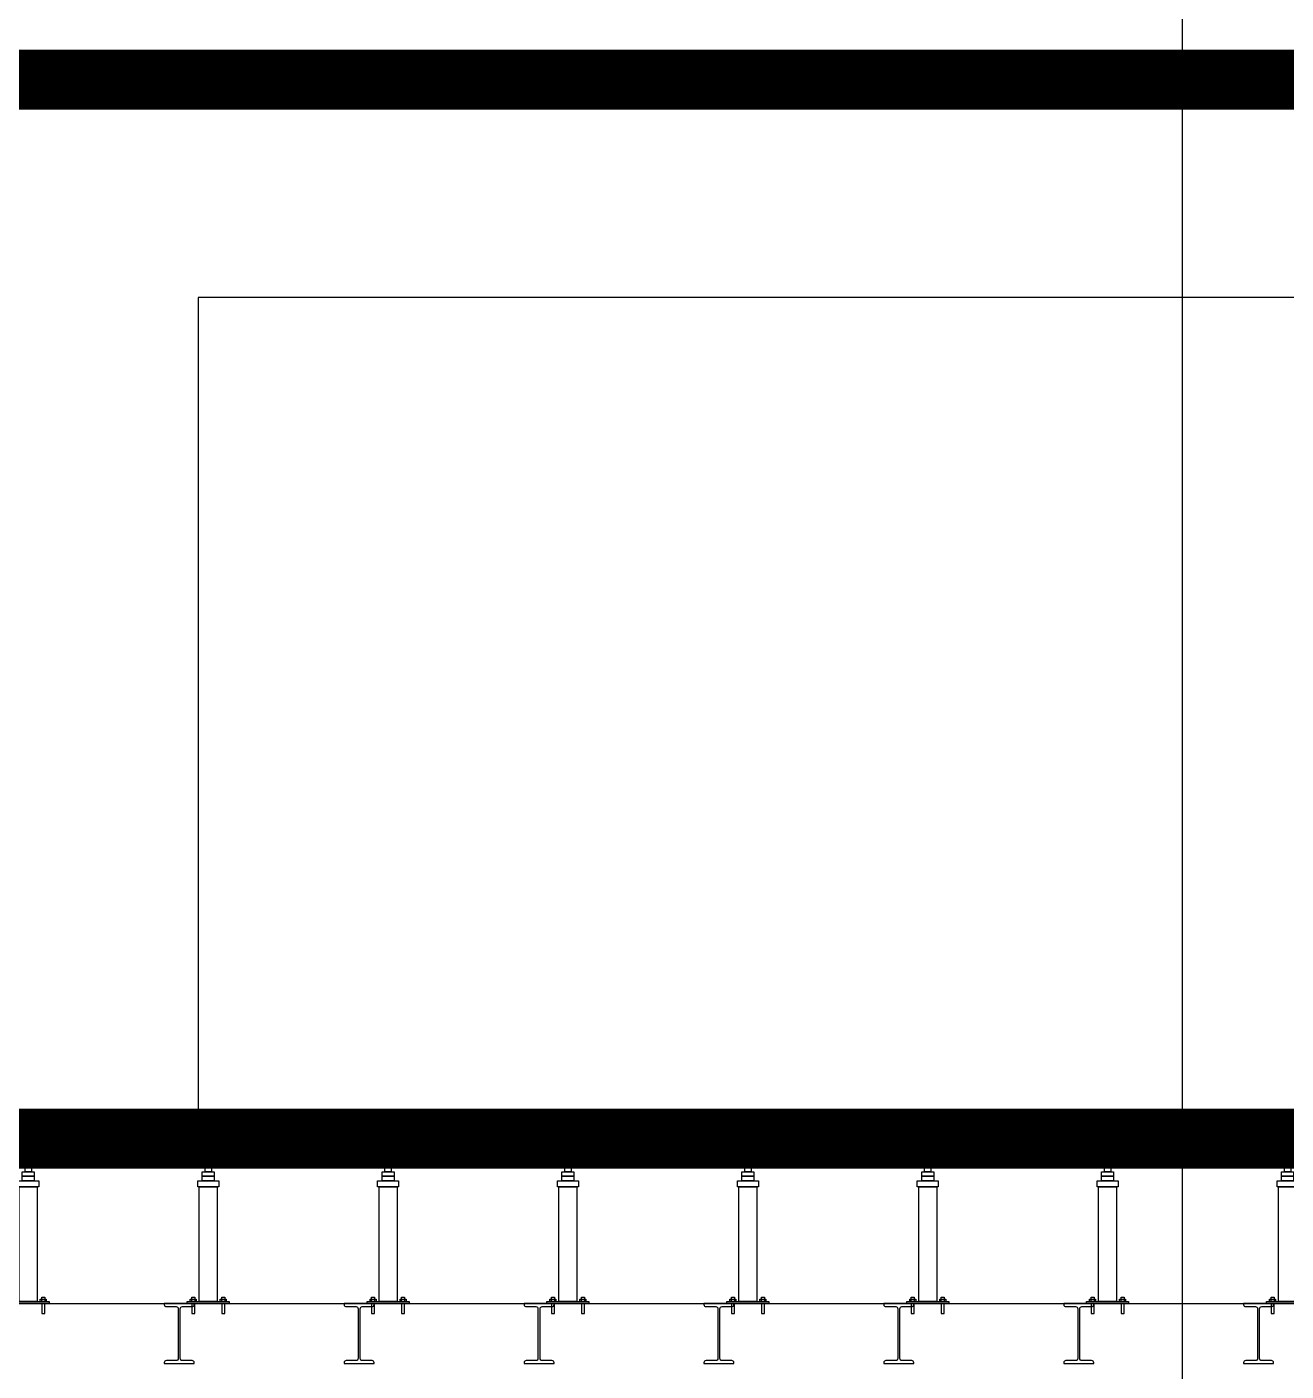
# Model space of a CAD drawing. Extents: x -3080 to 28500, y -1326 to 31609.
# Drawn here: x 18059.5 to 18479.5, y 26588.3 to 27036.5 of the extents above; entities that cross this region are included whole.
import ezdxf
from ezdxf.xclip import XClip

# ---------------------------------------------------------------- set-up
doc = ezdxf.new("R2010")
doc.units = 0
doc.header["$LTSCALE"] = 100
doc.header["$XCLIPFRAME"] = 2
doc.linetypes.add('188K-SM-07-F10-MECH-CR PIPE-Y2257103$0$X-S-FAB_SL ALL$0$HIDDEN', pattern=[0.4, 0.3, -0.1])
for name, color, linetype in [('0-xref', 8, 'Continuous'), ('188K-SM-07-F10-MECH-CR PIPE-Y2257103$0$0-BG', 6, 'Continuous'), ('188K-SM-07-F10-MECH-CR PIPE-Y2257103$0$0-CF-BABY 位', 2, 'Continuous'), ('188K-SM-07-F10-MECH-CR PIPE-Y2257103$0$AP2C-SM-08-FNN-340-A(N)-SMP$0$18P2-SM-08-FNN-320-A(9)-20190318-JEN$0$SM-08-FNN-300-A(9)-JEN$0$15P6-SM-08-FNN-320-A(10)-UIS-TCM$0$15P6-SM-08-FNN-320-A(10)-UIS-TCM$0$15P6-SM-08-FNN-320-A(10)-UIS-TCM$0$15P6-SM-08-FNN-320-A(10)-UIS-TCM$0$15P6-SM-08-FNN-320-A(10)-UIS-TCM$0$0-IE-SECTION', 1, 'Continuous'), ('188K-SM-07-F10-MECH-CR PIPE-Y2257103$0$Raised Floor', 1, 'Continuous'), ('188K-SM-07-F10-MECH-CR PIPE-Y2257103$0$X-S-FAB_SL ALL$0$ASP_3', 3, 'Continuous'), ('188K-SM-07-F10-MECH-CR PIPE-Y2257103$0$X-S-FAB_SL ALL$0$ASP_8', 8, 'Continuous'), ('188K-SM-07-F10-MECH-CR PIPE-Y2257103$0$X-S-FAB_SL ALL$0$WALL-RC', 1, 'Continuous')]:
    doc.layers.add(name, color=color, linetype=linetype)

# ---------------------------------------------------------------- blocks, each defined once
blk = doc.blocks.new('188K-SM-07-F10-MECH-CR PIPE-Y2257103$0$TOOL123')
at = {"layer": '188K-SM-07-F10-MECH-CR PIPE-Y2257103$0$0-CF-BABY 位', "const_width": 20}
blk.add_lwpolyline([(14984.63, -83776.14), (20159.92, -83776.14), (20160.08, -84129.23), (14984.8, -84129.23)], close=True, dxfattribs=at)
blk = doc.blocks.new('188K-SM-07-F10-MECH-CR PIPE-Y2257103$0$X-S-FAB_SL ALL$0$steel_100x200')
at = {"color": 6}
blk.add_lwpolyline([(0, 0), (10, 0), (10, 0.3, 0.414214), (9.3, 1), (6.05, 1, -0.414214), (5.35, 1.7), (5.35, 18.3, -0.414214), (6.05, 19), (9.3, 19, 0.414214), (10, 19.7), (10, 20), (0, 20), (0, 19.7, 0.414214), (0.7, 19), (3.95, 19, -0.414214), (4.65, 18.3), (4.65, 1.7, -0.414214), (3.95, 1), (0.7, 1, 0.414214), (0, 0.3)], format="xyb", close=True, dxfattribs=at)
blk = doc.blocks.new('*U1663')
at = {"layer": '188K-SM-07-F10-MECH-CR PIPE-Y2257103$0$X-S-FAB_SL ALL$0$WALL-RC'}
blk.add_blockref('188K-SM-07-F10-MECH-CR PIPE-Y2257103$0$X-S-FAB_SL ALL$0$steel_100x200', (-5, -10), dxfattribs=at)
blk = doc.blocks.new('*U1664')
at = {"layer": '188K-SM-07-F10-MECH-CR PIPE-Y2257103$0$X-S-FAB_SL ALL$0$WALL-RC', "color": 0, "linetype": 'ByBlock', "lineweight": -2, "transparency": 16777216}
for p in [(16260, 0), (16320, 0), (16380, 0), (16440, 0), (16500, 0), (16560, 0), (16620, 0)]:
    blk.add_blockref('*U1663', p, dxfattribs=at)
blk = doc.blocks.new('188K-SM-07-F10-MECH-CR PIPE-Y2257103$0$X-S-FAB_SL ALL')
at = {"color": 6}
blk.add_line((-2628.521, -72723.977), (19076.479, -72723.977), dxfattribs=at)
at = {"layer": '188K-SM-07-F10-MECH-CR PIPE-Y2257103$0$X-S-FAB_SL ALL$0$ASP_3', "linetype": '188K-SM-07-F10-MECH-CR PIPE-Y2257103$0$X-S-FAB_SL ALL$0$HIDDEN'}
for p, q in [((-2628.521, -72668.977), (19076.479, -72668.977)), ((-2628.521, -72674.477), (19076.479, -72674.477))]:
    blk.add_line(p, q, dxfattribs=at)
at = {"layer": '188K-SM-07-F10-MECH-CR PIPE-Y2257103$0$X-S-FAB_SL ALL$0$ASP_8'}
blk.add_line((13971.479, -72848.977), (13971.479, -71981.477), dxfattribs=at)
at = {"layer": '188K-SM-07-F10-MECH-CR PIPE-Y2257103$0$X-S-FAB_SL ALL$0$WALL-RC'}
blk.add_blockref('*U1664', (-2623.171, -72733.977), dxfattribs=at)
blk = doc.blocks.new('188K-SM-07-F10-MECH-CR PIPE-Y2257103$0$A$Cf749f455')
at = {"layer": '188K-SM-07-F10-MECH-CR PIPE-Y2257103$0$Raised Floor'}
for points in [[(60, 45), (0, 45), (0, 40), (60, 40)], [(-4.5, 40), (4.5, 40), (4.5, 39.5), (-4.5, 39.5)], [(-4.5, 39), (4.5, 39), (4.5, 39.5), (-4.5, 39.5)], [(1.05, 39), (-1.05, 39), (-1.05, 34), (1.05, 34)], [(4.5, 37.5), (55.5, 37.5), (58, 40), (2, 40)], [(2, 34), (-2, 34), (-2, 32.5), (2, 32.5)], [(2, 32.5), (-2, 32.5), (-2, 31), (2, 31)], [(3.5, 31), (-3.5, 31), (-3.5, 29), (3.5, 29)], [(3, 29), (-3, 29), (-3, -9.3), (3, -9.3)], [(-4, -8.5), (-6, -8.5), (-6, -9.3), (-4, -9.3)], [(-4.5, -7.8), (-5.5, -7.8), (-5.5, -9.3), (-4.5, -9.3)], [(6, -8.5), (4, -8.5), (4, -9.3), (6, -9.3)], [(5.5, -7.8), (4.5, -7.8), (4.5, -9.3), (5.5, -9.3)], [(-7, -10), (7, -10), (7, -9.3), (-7, -9.3)], [(-4.5, -13.3), (-5.5, -13.3), (-5.5, -10), (-4.5, -10)], [(5.5, -13.3), (4.5, -13.3), (4.5, -10), (5.5, -10)]]:
    blk.add_lwpolyline(points, close=True, dxfattribs=at)
blk = doc.blocks.new('*U1636')
at = {"layer": '188K-SM-07-F10-MECH-CR PIPE-Y2257103$0$AP2C-SM-08-FNN-340-A(N)-SMP$0$18P2-SM-08-FNN-320-A(9)-20190318-JEN$0$SM-08-FNN-300-A(9)-JEN$0$15P6-SM-08-FNN-320-A(10)-UIS-TCM$0$15P6-SM-08-FNN-320-A(10)-UIS-TCM$0$15P6-SM-08-FNN-320-A(10)-UIS-TCM$0$15P6-SM-08-FNN-320-A(10)-UIS-TCM$0$15P6-SM-08-FNN-320-A(10)-UIS-TCM$0$0-IE-SECTION'}
blk.add_lwpolyline([(22872.45, -72388.48), (22466.89, -72388.48), (22466.89, -72668.98), (22872.45, -72668.98)], close=True, dxfattribs=at)
blk = doc.blocks.new('188K-SM-07-F10-MECH-CR PIPE-Y2257103')
blk.add_blockref('188K-SM-07-F10-MECH-CR PIPE-Y2257103$0$TOOL123', (0, 110795.018))
ref = blk.add_blockref('188K-SM-07-F10-MECH-CR PIPE-Y2257103$0$X-S-FAB_SL ALL', (4473.521, 99334.763))
XClip(ref).set_block_clipping_path([(-7553.4648570136, -75341.9369645483), (24026.2025623869, -67725.7696244382)])
at = {"xscale": -1}
for p in [(18060, 26620.786), (18120, 26620.786), (18180, 26620.786), (18240, 26620.786), (18300, 26620.786), (18360, 26620.786), (18420, 26620.786), (18480, 26620.786)]:
    blk.add_blockref('188K-SM-07-F10-MECH-CR PIPE-Y2257103$0$A$Cf749f455', p, dxfattribs=at)
at = {"layer": '188K-SM-07-F10-MECH-CR PIPE-Y2257103$0$0-BG'}
blk.add_blockref('*U1636', (-4350.193, 99334.763), dxfattribs=at)

msp = doc.modelspace()

# ---------------------------------------------------------------- block references
at = {"layer": '0-xref'}
msp.add_blockref('188K-SM-07-F10-MECH-CR PIPE-Y2257103', (0, 0), dxfattribs=at)

doc.saveas('drawing.dxf')
